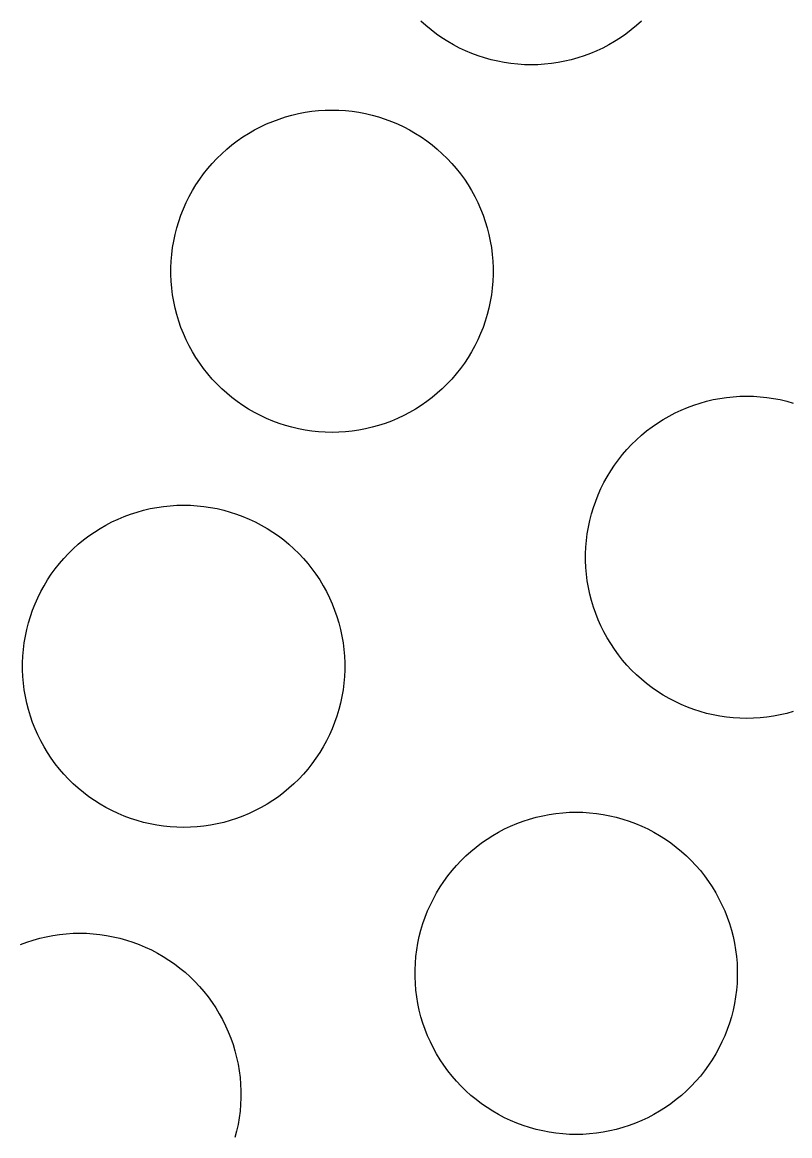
# Model space of a CAD drawing. Header units: metres. Extents: x -102 to 102, y -50 to 50.
# Drawn here: x 58.56 to 66.18, y 9.79 to 20.85 of the extents above; entities that cross this region are included whole.
import ezdxf

# ---------------------------------------------------------------- set-up
doc = ezdxf.new("R2010")
doc.units = ezdxf.units.M

msp = doc.modelspace()

# ---------------------------------------------------------------- linework, layer by layer
for p, q in [((62.5688, 20.8142), (62.519, 20.8591)), ((62.6204, 20.7715), (62.5688, 20.8142)), ((64.6597, 20.8142), (64.6081, 20.7715)), ((64.7095, 20.8591), (64.6597, 20.8142)), ((62.6738, 20.731), (62.6204, 20.7715)), ((62.7288, 20.6927), (62.6738, 20.731)), ((62.7854, 20.6568), (62.7288, 20.6927)), ((64.4997, 20.6927), (64.4431, 20.6568)), ((64.5547, 20.731), (64.4997, 20.6927)), ((64.6081, 20.7715), (64.5547, 20.731)), ((62.8435, 20.6233), (62.7854, 20.6568)), ((62.9028, 20.5923), (62.8435, 20.6233)), ((62.9635, 20.5637), (62.9028, 20.5923)), ((63.0253, 20.5378), (62.9635, 20.5637)), ((64.265, 20.5637), (64.2033, 20.5378)), ((64.3257, 20.5923), (64.265, 20.5637)), ((64.3851, 20.6233), (64.3257, 20.5923)), ((64.4431, 20.6568), (64.3851, 20.6233)), ((63.0881, 20.5144), (63.0253, 20.5378)), ((63.1518, 20.4937), (63.0881, 20.5144)), ((63.2164, 20.4757), (63.1518, 20.4937)), ((63.2816, 20.4604), (63.2164, 20.4757)), ((63.3474, 20.4478), (63.2816, 20.4604)), ((63.9469, 20.4604), (63.8811, 20.4478)), ((64.0122, 20.4757), (63.9469, 20.4604)), ((64.0767, 20.4937), (64.0122, 20.4757)), ((64.1404, 20.5144), (64.0767, 20.4937)), ((64.2033, 20.5378), (64.1404, 20.5144)), ((63.4137, 20.438), (63.3474, 20.4478)), ((63.4804, 20.431), (63.4137, 20.438)), ((63.5473, 20.4268), (63.4804, 20.431)), ((63.6143, 20.4254), (63.5473, 20.4268)), ((63.6813, 20.4268), (63.6143, 20.4254)), ((63.7481, 20.431), (63.6813, 20.4268)), ((63.8148, 20.438), (63.7481, 20.431)), ((63.8811, 20.4478), (63.8148, 20.438)), ((61.1106, 19.8874), (61.1744, 19.9082)), ((61.1744, 19.9082), (61.2389, 19.9262)), ((61.2389, 19.9262), (61.3042, 19.9415)), ((61.3042, 19.9415), (61.37, 19.954)), ((61.37, 19.954), (61.4363, 19.9638)), ((61.4363, 19.9638), (61.5029, 19.9708)), ((61.5029, 19.9708), (61.5698, 19.975)), ((61.5698, 19.975), (61.6368, 19.9764)), ((61.6368, 19.9764), (61.7038, 19.975)), ((61.7038, 19.975), (61.7707, 19.9708)), ((61.7707, 19.9708), (61.8374, 19.9638)), ((61.8374, 19.9638), (61.9037, 19.954)), ((61.9037, 19.954), (61.9695, 19.9415)), ((61.9695, 19.9415), (62.0347, 19.9262)), ((62.0347, 19.9262), (62.0993, 19.9082)), ((62.0993, 19.9082), (62.163, 19.8874)), ((60.866, 19.7785), (60.9254, 19.8096)), ((60.9254, 19.8096), (60.9861, 19.8381)), ((60.9861, 19.8381), (61.0478, 19.8641)), ((61.0478, 19.8641), (61.1106, 19.8874)), ((62.163, 19.8874), (62.2258, 19.8641)), ((62.2258, 19.8641), (62.2876, 19.8381)), ((62.2876, 19.8381), (62.3483, 19.8096)), ((62.3483, 19.8096), (62.4076, 19.7785)), ((60.6964, 19.6709), (60.7514, 19.7091)), ((60.7514, 19.7091), (60.808, 19.745)), ((60.808, 19.745), (60.866, 19.7785)), ((62.4076, 19.7785), (62.4657, 19.745)), ((62.4657, 19.745), (62.5223, 19.7091)), ((62.5223, 19.7091), (62.5773, 19.6709)), ((60.5415, 19.5428), (60.5914, 19.5876)), ((60.5914, 19.5876), (60.643, 19.6304)), ((60.643, 19.6304), (60.6964, 19.6709)), ((62.5773, 19.6709), (62.6307, 19.6304)), ((62.6307, 19.6304), (62.6823, 19.5876)), ((62.6823, 19.5876), (62.7321, 19.5428)), ((60.4478, 19.4471), (60.4937, 19.4959)), ((60.4937, 19.4959), (60.5415, 19.5428)), ((62.7321, 19.5428), (62.78, 19.4959)), ((62.78, 19.4959), (62.8259, 19.4471)), ((60.3624, 19.3438), (60.404, 19.3963)), ((60.404, 19.3963), (60.4478, 19.4471)), ((62.8259, 19.4471), (62.8697, 19.3963)), ((62.8697, 19.3963), (62.9113, 19.3438)), ((60.2859, 19.2338), (60.323, 19.2896)), ((60.323, 19.2896), (60.3624, 19.3438)), ((62.9113, 19.3438), (62.9507, 19.2896)), ((62.9507, 19.2896), (62.9878, 19.2338)), ((60.2189, 19.1177), (60.2512, 19.1764)), ((60.2512, 19.1764), (60.2859, 19.2338)), ((62.9878, 19.2338), (63.0225, 19.1764)), ((63.0225, 19.1764), (63.0548, 19.1177)), ((60.1618, 18.9965), (60.1891, 19.0577)), ((60.1891, 19.0577), (60.2189, 19.1177)), ((63.0548, 19.1177), (63.0845, 19.0577)), ((63.0845, 19.0577), (63.1118, 18.9965)), ((60.1151, 18.8709), (60.1372, 18.9342)), ((60.1372, 18.9342), (60.1618, 18.9965)), ((63.1118, 18.9965), (63.1365, 18.9342)), ((63.1365, 18.9342), (63.1585, 18.8709)), ((60.0791, 18.7418), (60.0958, 18.8067)), ((60.0958, 18.8067), (60.1151, 18.8709)), ((63.1585, 18.8709), (63.1779, 18.8067)), ((63.1779, 18.8067), (63.1945, 18.7418)), ((60.0652, 18.6763), (60.0791, 18.7418)), ((63.1945, 18.7418), (63.2085, 18.6763)), ((60.0456, 18.5437), (60.054, 18.6102)), ((60.054, 18.6102), (60.0652, 18.6763)), ((63.2085, 18.6763), (63.2197, 18.6102)), ((63.2197, 18.6102), (63.2281, 18.5437)), ((60.0372, 18.4099), (60.04, 18.4769)), ((60.04, 18.4769), (60.0456, 18.5437)), ((63.2281, 18.5437), (63.2337, 18.4769)), ((63.2337, 18.4769), (63.2365, 18.4099)), ((60.0372, 18.3429), (60.0372, 18.4099)), ((63.2365, 18.4099), (63.2365, 18.3429)), ((60.04, 18.276), (60.0372, 18.3429)), ((60.0456, 18.2092), (60.04, 18.276)), ((63.2337, 18.276), (63.2281, 18.2092)), ((63.2365, 18.3429), (63.2337, 18.276)), ((60.054, 18.1427), (60.0456, 18.2092)), ((60.0652, 18.0766), (60.054, 18.1427)), ((63.2197, 18.1427), (63.2085, 18.0766)), ((63.2281, 18.2092), (63.2197, 18.1427)), ((60.0791, 18.0111), (60.0652, 18.0766)), ((63.2085, 18.0766), (63.1945, 18.0111)), ((60.0958, 17.9462), (60.0791, 18.0111)), ((60.1151, 17.882), (60.0958, 17.9462)), ((63.1779, 17.9462), (63.1585, 17.882)), ((63.1945, 18.0111), (63.1779, 17.9462)), ((60.1372, 17.8187), (60.1151, 17.882)), ((60.1618, 17.7564), (60.1372, 17.8187)), ((63.1365, 17.8187), (63.1118, 17.7564)), ((63.1585, 17.882), (63.1365, 17.8187)), ((60.1891, 17.6952), (60.1618, 17.7564)), ((60.2189, 17.6352), (60.1891, 17.6952)), ((63.0845, 17.6952), (63.0548, 17.6352)), ((63.1118, 17.7564), (63.0845, 17.6952)), ((60.2512, 17.5764), (60.2189, 17.6352)), ((63.0548, 17.6352), (63.0225, 17.5764)), ((60.2859, 17.5191), (60.2512, 17.5764)), ((60.323, 17.4633), (60.2859, 17.5191)), ((62.9878, 17.5191), (62.9507, 17.4633)), ((63.0225, 17.5764), (62.9878, 17.5191)), ((60.3624, 17.4091), (60.323, 17.4633)), ((60.404, 17.3566), (60.3624, 17.4091)), ((60.4478, 17.3058), (60.404, 17.3566)), ((62.8697, 17.3566), (62.8259, 17.3058)), ((62.9113, 17.4091), (62.8697, 17.3566)), ((62.9507, 17.4633), (62.9113, 17.4091)), ((60.4937, 17.257), (60.4478, 17.3058)), ((60.5415, 17.2101), (60.4937, 17.257)), ((62.78, 17.257), (62.7321, 17.2101)), ((62.8259, 17.3058), (62.78, 17.257)), ((60.5914, 17.1653), (60.5415, 17.2101)), ((60.643, 17.1225), (60.5914, 17.1653)), ((62.6823, 17.1653), (62.6307, 17.1225)), ((62.7321, 17.2101), (62.6823, 17.1653)), ((65.6207, 17.1306), (65.6876, 17.1348)), ((65.6876, 17.1348), (65.7546, 17.1362)), ((65.7546, 17.1362), (65.8216, 17.1348)), ((65.8216, 17.1348), (65.8885, 17.1306)), ((60.6964, 17.082), (60.643, 17.1225)), ((60.7514, 17.0438), (60.6964, 17.082)), ((60.808, 17.0079), (60.7514, 17.0438)), ((62.5223, 17.0438), (62.4657, 17.0079)), ((62.5773, 17.082), (62.5223, 17.0438)), ((62.6307, 17.1225), (62.5773, 17.082)), ((65.1038, 16.9979), (65.1656, 17.0238)), ((65.1656, 17.0238), (65.2284, 17.0472)), ((65.2284, 17.0472), (65.2921, 17.0679)), ((65.2921, 17.0679), (65.3567, 17.0859)), ((65.3567, 17.0859), (65.4219, 17.1012)), ((65.4219, 17.1012), (65.4877, 17.1138)), ((65.4877, 17.1138), (65.554, 17.1236)), ((65.554, 17.1236), (65.6207, 17.1306)), ((65.8885, 17.1306), (65.9551, 17.1236)), ((65.9551, 17.1236), (66.0214, 17.1138)), ((66.0214, 17.1138), (66.0872, 17.1012)), ((66.0872, 17.1012), (66.1525, 17.0859)), ((66.1525, 17.0859), (66.217, 17.0679)), ((60.866, 16.9743), (60.808, 17.0079)), ((60.9254, 16.9433), (60.866, 16.9743)), ((60.9861, 16.9148), (60.9254, 16.9433)), ((61.0478, 16.8888), (60.9861, 16.9148)), ((62.2876, 16.9148), (62.2258, 16.8888)), ((62.3483, 16.9433), (62.2876, 16.9148)), ((62.4076, 16.9743), (62.3483, 16.9433)), ((62.4657, 17.0079), (62.4076, 16.9743)), ((64.9257, 16.9048), (64.9838, 16.9383)), ((64.9838, 16.9383), (65.0432, 16.9693)), ((65.0432, 16.9693), (65.1038, 16.9979)), ((61.1106, 16.8654), (61.0478, 16.8888)), ((61.1744, 16.8447), (61.1106, 16.8654)), ((61.2389, 16.8267), (61.1744, 16.8447)), ((61.3042, 16.8114), (61.2389, 16.8267)), ((61.37, 16.7988), (61.3042, 16.8114)), ((61.9695, 16.8114), (61.9037, 16.7988)), ((62.0347, 16.8267), (61.9695, 16.8114)), ((62.0993, 16.8447), (62.0347, 16.8267)), ((62.163, 16.8654), (62.0993, 16.8447)), ((62.2258, 16.8888), (62.163, 16.8654)), ((64.7607, 16.7901), (64.8141, 16.8306)), ((64.8141, 16.8306), (64.8691, 16.8689)), ((64.8691, 16.8689), (64.9257, 16.9048)), ((61.4363, 16.7891), (61.37, 16.7988)), ((61.5029, 16.7821), (61.4363, 16.7891)), ((61.5698, 16.7778), (61.5029, 16.7821)), ((61.6368, 16.7764), (61.5698, 16.7778)), ((61.7038, 16.7778), (61.6368, 16.7764)), ((61.7707, 16.7821), (61.7038, 16.7778)), ((61.8374, 16.7891), (61.7707, 16.7821)), ((61.9037, 16.7988), (61.8374, 16.7891)), ((64.6114, 16.6557), (64.6593, 16.7026)), ((64.6593, 16.7026), (64.7091, 16.7474)), ((64.7091, 16.7474), (64.7607, 16.7901)), ((64.5218, 16.5561), (64.5655, 16.6068)), ((64.5655, 16.6068), (64.6114, 16.6557)), ((64.4407, 16.4494), (64.4801, 16.5036)), ((64.4801, 16.5036), (64.5218, 16.5561)), ((64.3689, 16.3362), (64.4037, 16.3935)), ((64.4037, 16.3935), (64.4407, 16.4494)), ((64.3069, 16.2175), (64.3367, 16.2775)), ((64.3367, 16.2775), (64.3689, 16.3362)), ((64.2549, 16.0939), (64.2796, 16.1562)), ((64.2796, 16.1562), (64.3069, 16.2175)), ((59.8307, 16.019), (59.8966, 16.0316)), ((59.8966, 16.0316), (59.9629, 16.0414)), ((59.9629, 16.0414), (60.0295, 16.0484)), ((60.0295, 16.0484), (60.0964, 16.0526)), ((60.0964, 16.0526), (60.1634, 16.054)), ((60.1634, 16.054), (60.2304, 16.0526)), ((60.2304, 16.0526), (60.2973, 16.0484)), ((60.2973, 16.0484), (60.364, 16.0414)), ((60.364, 16.0414), (60.4302, 16.0316)), ((60.4302, 16.0316), (60.4961, 16.019)), ((64.2135, 15.9665), (64.2329, 16.0306)), ((64.2329, 16.0306), (64.2549, 16.0939)), ((59.5126, 15.9157), (59.5744, 15.9417)), ((59.5744, 15.9417), (59.6372, 15.965)), ((59.6372, 15.965), (59.701, 15.9857)), ((59.701, 15.9857), (59.7655, 16.0037)), ((59.7655, 16.0037), (59.8307, 16.019)), ((60.4961, 16.019), (60.5613, 16.0037)), ((60.5613, 16.0037), (60.6259, 15.9857)), ((60.6259, 15.9857), (60.6896, 15.965)), ((60.6896, 15.965), (60.7524, 15.9417)), ((60.7524, 15.9417), (60.8142, 15.9157)), ((64.1969, 15.9016), (64.2135, 15.9665)), ((59.278, 15.7867), (59.3346, 15.8226)), ((59.3346, 15.8226), (59.3926, 15.8561)), ((59.3926, 15.8561), (59.452, 15.8871)), ((59.452, 15.8871), (59.5126, 15.9157)), ((60.8142, 15.9157), (60.8748, 15.8871)), ((60.8748, 15.8871), (60.9342, 15.8561)), ((60.9342, 15.8561), (60.9923, 15.8226)), ((60.9923, 15.8226), (61.0488, 15.7867)), ((64.1717, 15.7699), (64.1829, 15.836)), ((64.1829, 15.836), (64.1969, 15.9016)), ((59.1179, 15.6652), (59.1696, 15.7079)), ((59.1696, 15.7079), (59.223, 15.7484)), ((59.223, 15.7484), (59.278, 15.7867)), ((61.0488, 15.7867), (61.1039, 15.7484)), ((61.1039, 15.7484), (61.1573, 15.7079)), ((61.1573, 15.7079), (61.2089, 15.6652)), ((64.1577, 15.6367), (64.1633, 15.7035)), ((64.1633, 15.7035), (64.1717, 15.7699)), ((59.0203, 15.5735), (59.0681, 15.6204)), ((59.0681, 15.6204), (59.1179, 15.6652)), ((61.2089, 15.6652), (61.2587, 15.6204)), ((61.2587, 15.6204), (61.3066, 15.5735)), ((64.1549, 15.5697), (64.1577, 15.6367)), ((58.9306, 15.4739), (58.9744, 15.5246)), ((58.9744, 15.5246), (59.0203, 15.5735)), ((61.3066, 15.5735), (61.3524, 15.5246)), ((61.3524, 15.5246), (61.3962, 15.4739)), ((64.1549, 15.5027), (64.1549, 15.5697)), ((64.1577, 15.4357), (64.1549, 15.5027)), ((58.8125, 15.3113), (58.8496, 15.3671)), ((58.8496, 15.3671), (58.889, 15.4214)), ((58.889, 15.4214), (58.9306, 15.4739)), ((61.3962, 15.4739), (61.4379, 15.4214)), ((61.4379, 15.4214), (61.4772, 15.3671)), ((61.4772, 15.3671), (61.5143, 15.3113)), ((64.1633, 15.369), (64.1577, 15.4357)), ((64.1717, 15.3025), (64.1633, 15.369)), ((58.7778, 15.254), (58.8125, 15.3113)), ((61.5143, 15.3113), (61.5491, 15.254)), ((64.1829, 15.2364), (64.1717, 15.3025)), ((58.7157, 15.1353), (58.7455, 15.1953)), ((58.7455, 15.1953), (58.7778, 15.254)), ((61.5491, 15.254), (61.5813, 15.1953)), ((61.5813, 15.1953), (61.6111, 15.1353)), ((64.1969, 15.1709), (64.1829, 15.2364)), ((64.2135, 15.1059), (64.1969, 15.1709)), ((58.6638, 15.0117), (58.6884, 15.074)), ((58.6884, 15.074), (58.7157, 15.1353)), ((61.6111, 15.1353), (61.6384, 15.074)), ((61.6384, 15.074), (61.6631, 15.0117)), ((64.2329, 15.0418), (64.2135, 15.1059)), ((64.2549, 14.9785), (64.2329, 15.0418)), ((58.6224, 14.8843), (58.6417, 14.9484)), ((58.6417, 14.9484), (58.6638, 15.0117)), ((61.6631, 15.0117), (61.6851, 14.9484)), ((61.6851, 14.9484), (61.7045, 14.8843)), ((64.2796, 14.9162), (64.2549, 14.9785)), ((58.5918, 14.7538), (58.6057, 14.8194)), ((58.6057, 14.8194), (58.6224, 14.8843)), ((61.7045, 14.8843), (61.7211, 14.8194)), ((61.7211, 14.8194), (61.7351, 14.7538)), ((64.3069, 14.855), (64.2796, 14.9162)), ((64.3367, 14.7949), (64.3069, 14.855)), ((58.5806, 14.6877), (58.5918, 14.7538)), ((61.7351, 14.7538), (61.7462, 14.6877)), ((64.3689, 14.7362), (64.3367, 14.7949)), ((64.4037, 14.6789), (64.3689, 14.7362)), ((58.5666, 14.5545), (58.5722, 14.6212)), ((58.5722, 14.6212), (58.5806, 14.6877)), ((61.7462, 14.6877), (61.7547, 14.6212)), ((61.7547, 14.6212), (61.7603, 14.5545)), ((64.4407, 14.6231), (64.4037, 14.6789)), ((64.4801, 14.5688), (64.4407, 14.6231)), ((58.5638, 14.4875), (58.5666, 14.5545)), ((58.5638, 14.4205), (58.5638, 14.4875)), ((61.7603, 14.5545), (61.7631, 14.4875)), ((61.7631, 14.4875), (61.7631, 14.4205)), ((64.5218, 14.5163), (64.4801, 14.5688)), ((64.5655, 14.4656), (64.5218, 14.5163)), ((58.5666, 14.3535), (58.5638, 14.4205)), ((61.7631, 14.4205), (61.7603, 14.3535)), ((64.6114, 14.4167), (64.5655, 14.4656)), ((64.6593, 14.3699), (64.6114, 14.4167)), ((58.5722, 14.2868), (58.5666, 14.3535)), ((58.5806, 14.2203), (58.5722, 14.2868)), ((61.7547, 14.2868), (61.7462, 14.2203)), ((61.7603, 14.3535), (61.7547, 14.2868)), ((64.7091, 14.325), (64.6593, 14.3699)), ((64.7607, 14.2823), (64.7091, 14.325)), ((64.8141, 14.2418), (64.7607, 14.2823)), ((58.5918, 14.1542), (58.5806, 14.2203)), ((58.6057, 14.0886), (58.5918, 14.1542)), ((61.7351, 14.1542), (61.7211, 14.0886)), ((61.7462, 14.2203), (61.7351, 14.1542)), ((64.8691, 14.2035), (64.8141, 14.2418)), ((64.9257, 14.1676), (64.8691, 14.2035)), ((64.9838, 14.1341), (64.9257, 14.1676)), ((58.6224, 14.0237), (58.6057, 14.0886)), ((61.7211, 14.0886), (61.7045, 14.0237)), ((65.0432, 14.1031), (64.9838, 14.1341)), ((65.1038, 14.0745), (65.0432, 14.1031)), ((65.1656, 14.0486), (65.1038, 14.0745)), ((65.2284, 14.0252), (65.1656, 14.0486)), ((58.6417, 13.9596), (58.6224, 14.0237)), ((58.6638, 13.8963), (58.6417, 13.9596)), ((61.6851, 13.9596), (61.6631, 13.8963)), ((61.7045, 14.0237), (61.6851, 13.9596)), ((65.2921, 14.0045), (65.2284, 14.0252)), ((65.3567, 13.9865), (65.2921, 14.0045)), ((65.4219, 13.9712), (65.3567, 13.9865)), ((65.4877, 13.9586), (65.4219, 13.9712)), ((65.554, 13.9488), (65.4877, 13.9586)), ((65.6207, 13.9418), (65.554, 13.9488)), ((65.6876, 13.9376), (65.6207, 13.9418)), ((65.7546, 13.9362), (65.6876, 13.9376)), ((65.8216, 13.9376), (65.7546, 13.9362)), ((65.8885, 13.9418), (65.8216, 13.9376)), ((65.9551, 13.9488), (65.8885, 13.9418)), ((66.0214, 13.9586), (65.9551, 13.9488)), ((66.0872, 13.9712), (66.0214, 13.9586)), ((66.1525, 13.9865), (66.0872, 13.9712)), ((66.217, 14.0045), (66.1525, 13.9865)), ((58.6884, 13.834), (58.6638, 13.8963)), ((58.7157, 13.7728), (58.6884, 13.834)), ((61.6384, 13.834), (61.6111, 13.7728)), ((61.6631, 13.8963), (61.6384, 13.834)), ((58.7455, 13.7127), (58.7157, 13.7728)), ((58.7778, 13.654), (58.7455, 13.7127)), ((61.5813, 13.7127), (61.5491, 13.654)), ((61.6111, 13.7728), (61.5813, 13.7127)), ((58.8125, 13.5967), (58.7778, 13.654)), ((61.5491, 13.654), (61.5143, 13.5967)), ((58.8496, 13.5409), (58.8125, 13.5967)), ((58.889, 13.4866), (58.8496, 13.5409)), ((58.9306, 13.4341), (58.889, 13.4866)), ((61.4379, 13.4866), (61.3962, 13.4341)), ((61.4772, 13.5409), (61.4379, 13.4866)), ((61.5143, 13.5967), (61.4772, 13.5409)), ((58.9744, 13.3834), (58.9306, 13.4341)), ((59.0203, 13.3345), (58.9744, 13.3834)), ((61.3524, 13.3834), (61.3066, 13.3345)), ((61.3962, 13.4341), (61.3524, 13.3834)), ((59.0681, 13.2877), (59.0203, 13.3345)), ((59.1179, 13.2428), (59.0681, 13.2877)), ((61.2587, 13.2877), (61.2089, 13.2428)), ((61.3066, 13.3345), (61.2587, 13.2877)), ((59.1696, 13.2001), (59.1179, 13.2428)), ((59.223, 13.1596), (59.1696, 13.2001)), ((59.278, 13.1213), (59.223, 13.1596)), ((61.1039, 13.1596), (61.0488, 13.1213)), ((61.1573, 13.2001), (61.1039, 13.1596)), ((61.2089, 13.2428), (61.1573, 13.2001)), ((59.3346, 13.0854), (59.278, 13.1213)), ((59.3926, 13.0519), (59.3346, 13.0854)), ((59.452, 13.0209), (59.3926, 13.0519)), ((60.9342, 13.0519), (60.8748, 13.0209)), ((60.9923, 13.0854), (60.9342, 13.0519)), ((61.0488, 13.1213), (60.9923, 13.0854)), ((59.5126, 12.9923), (59.452, 13.0209)), ((59.5744, 12.9664), (59.5126, 12.9923)), ((59.6372, 12.943), (59.5744, 12.9664)), ((59.701, 12.9223), (59.6372, 12.943)), ((60.6896, 12.943), (60.6259, 12.9223)), ((60.7524, 12.9664), (60.6896, 12.943)), ((60.8142, 12.9923), (60.7524, 12.9664)), ((60.8748, 13.0209), (60.8142, 12.9923)), ((63.5349, 12.9166), (63.5987, 12.9374)), ((63.5987, 12.9374), (63.6632, 12.9554)), ((63.6632, 12.9554), (63.7285, 12.9707)), ((63.7285, 12.9707), (63.7943, 12.9832)), ((63.7943, 12.9832), (63.8606, 12.993)), ((63.8606, 12.993), (63.9272, 13)), ((63.9272, 13), (63.9941, 13.0042)), ((63.9941, 13.0042), (64.0611, 13.0056)), ((64.0611, 13.0056), (64.1281, 13.0042)), ((64.1281, 13.0042), (64.195, 13)), ((64.195, 13), (64.2617, 12.993)), ((64.2617, 12.993), (64.328, 12.9832)), ((64.328, 12.9832), (64.3938, 12.9707)), ((64.3938, 12.9707), (64.459, 12.9554)), ((64.459, 12.9554), (64.5236, 12.9374)), ((64.5236, 12.9374), (64.5873, 12.9166)), ((59.7655, 12.9043), (59.701, 12.9223)), ((59.8307, 12.889), (59.7655, 12.9043)), ((59.8966, 12.8764), (59.8307, 12.889)), ((59.9629, 12.8666), (59.8966, 12.8764)), ((60.0295, 12.8596), (59.9629, 12.8666)), ((60.0964, 12.8554), (60.0295, 12.8596)), ((60.1634, 12.854), (60.0964, 12.8554)), ((60.2304, 12.8554), (60.1634, 12.854)), ((60.2973, 12.8596), (60.2304, 12.8554)), ((60.364, 12.8666), (60.2973, 12.8596)), ((60.4302, 12.8764), (60.364, 12.8666)), ((60.4961, 12.889), (60.4302, 12.8764)), ((60.5613, 12.9043), (60.4961, 12.889)), ((60.6259, 12.9223), (60.5613, 12.9043)), ((63.2903, 12.8077), (63.3497, 12.8388)), ((63.3497, 12.8388), (63.4104, 12.8673)), ((63.4104, 12.8673), (63.4721, 12.8933)), ((63.4721, 12.8933), (63.5349, 12.9166)), ((64.5873, 12.9166), (64.6501, 12.8933)), ((64.6501, 12.8933), (64.7119, 12.8673)), ((64.7119, 12.8673), (64.7726, 12.8388)), ((64.7726, 12.8388), (64.8319, 12.8077)), ((63.1207, 12.7001), (63.1757, 12.7383)), ((63.1757, 12.7383), (63.2323, 12.7742)), ((63.2323, 12.7742), (63.2903, 12.8077)), ((64.8319, 12.8077), (64.89, 12.7742)), ((64.89, 12.7742), (64.9466, 12.7383)), ((64.9466, 12.7383), (65.0016, 12.7001)), ((62.9659, 12.572), (63.0157, 12.6168)), ((63.0157, 12.6168), (63.0673, 12.6596)), ((63.0673, 12.6596), (63.1207, 12.7001)), ((65.0016, 12.7001), (65.055, 12.6596)), ((65.055, 12.6596), (65.1066, 12.6168)), ((65.1066, 12.6168), (65.1564, 12.572)), ((62.8721, 12.4763), (62.918, 12.5251)), ((62.918, 12.5251), (62.9659, 12.572)), ((65.1564, 12.572), (65.2043, 12.5251)), ((65.2043, 12.5251), (65.2502, 12.4763)), ((62.7867, 12.373), (62.8283, 12.4255)), ((62.8283, 12.4255), (62.8721, 12.4763)), ((65.2502, 12.4763), (65.294, 12.4255)), ((65.294, 12.4255), (65.3356, 12.373)), ((62.7102, 12.263), (62.7473, 12.3188)), ((62.7473, 12.3188), (62.7867, 12.373)), ((65.3356, 12.373), (65.375, 12.3188)), ((65.375, 12.3188), (65.4121, 12.263)), ((62.6432, 12.1469), (62.6755, 12.2056)), ((62.6755, 12.2056), (62.7102, 12.263)), ((65.4121, 12.263), (65.4468, 12.2056)), ((65.4468, 12.2056), (65.4791, 12.1469)), ((62.5862, 12.0257), (62.6134, 12.0869)), ((62.6134, 12.0869), (62.6432, 12.1469)), ((65.4791, 12.1469), (65.5089, 12.0869)), ((65.5089, 12.0869), (65.5361, 12.0257)), ((62.5394, 11.9001), (62.5615, 11.9634)), ((62.5615, 11.9634), (62.5862, 12.0257)), ((65.5361, 12.0257), (65.5608, 11.9634)), ((65.5608, 11.9634), (65.5828, 11.9001)), ((62.5034, 11.771), (62.5201, 11.8359)), ((62.5201, 11.8359), (62.5394, 11.9001)), ((65.5828, 11.9001), (65.6022, 11.8359)), ((65.6022, 11.8359), (65.6189, 11.771)), ((58.6059, 11.7157), (58.6697, 11.7364)), ((58.6697, 11.7364), (58.7342, 11.7544)), ((58.7342, 11.7544), (58.7995, 11.7697)), ((58.7995, 11.7697), (58.8653, 11.7823)), ((58.8653, 11.7823), (58.9316, 11.7921)), ((58.9316, 11.7921), (58.9982, 11.7991)), ((58.9982, 11.7991), (59.0651, 11.8033)), ((59.0651, 11.8033), (59.1321, 11.8047)), ((59.1321, 11.8047), (59.1991, 11.8033)), ((59.1991, 11.8033), (59.266, 11.7991)), ((59.266, 11.7991), (59.3327, 11.7921)), ((59.3327, 11.7921), (59.3989, 11.7823)), ((59.3989, 11.7823), (59.4648, 11.7697)), ((59.4648, 11.7697), (59.53, 11.7544)), ((59.53, 11.7544), (59.5946, 11.7364)), ((59.5946, 11.7364), (59.6583, 11.7157)), ((62.4895, 11.7055), (62.5034, 11.771)), ((65.6189, 11.771), (65.6328, 11.7055)), ((58.5431, 11.6923), (58.6059, 11.7157)), ((59.6583, 11.7157), (59.7211, 11.6923)), ((59.7211, 11.6923), (59.7829, 11.6663)), ((59.7829, 11.6663), (59.8435, 11.6378)), ((59.8435, 11.6378), (59.9029, 11.6068)), ((62.4699, 11.5729), (62.4783, 11.6394)), ((62.4783, 11.6394), (62.4895, 11.7055)), ((65.6328, 11.7055), (65.644, 11.6394)), ((65.644, 11.6394), (65.6524, 11.5729)), ((59.9029, 11.6068), (59.961, 11.5732)), ((59.961, 11.5732), (60.0175, 11.5373)), ((60.0175, 11.5373), (60.0726, 11.4991)), ((60.0726, 11.4991), (60.1259, 11.4586)), ((62.4615, 11.4391), (62.4643, 11.5061)), ((62.4643, 11.5061), (62.4699, 11.5729)), ((65.6524, 11.5729), (65.658, 11.5061)), ((65.658, 11.5061), (65.6608, 11.4391)), ((60.1259, 11.4586), (60.1776, 11.4158)), ((60.1776, 11.4158), (60.2274, 11.371)), ((62.4615, 11.3721), (62.4615, 11.4391)), ((65.6608, 11.4391), (65.6608, 11.3721)), ((60.2274, 11.371), (60.2753, 11.3241)), ((60.2753, 11.3241), (60.3212, 11.2753)), ((62.4643, 11.3052), (62.4615, 11.3721)), ((62.4699, 11.2384), (62.4643, 11.3052)), ((65.658, 11.3052), (65.6524, 11.2384)), ((65.6608, 11.3721), (65.658, 11.3052)), ((60.3212, 11.2753), (60.3649, 11.2245)), ((60.3649, 11.2245), (60.4066, 11.172)), ((60.4066, 11.172), (60.446, 11.1178)), ((62.4783, 11.1719), (62.4699, 11.2384)), ((62.4895, 11.1058), (62.4783, 11.1719)), ((65.644, 11.1719), (65.6328, 11.1058)), ((65.6524, 11.2384), (65.644, 11.1719)), ((60.446, 11.1178), (60.483, 11.062)), ((60.483, 11.062), (60.5178, 11.0047)), ((62.5034, 11.0403), (62.4895, 11.1058)), ((65.6328, 11.1058), (65.6189, 11.0403)), ((60.5178, 11.0047), (60.55, 10.9459)), ((60.55, 10.9459), (60.5798, 10.8859)), ((62.5201, 10.9754), (62.5034, 11.0403)), ((62.5394, 10.9112), (62.5201, 10.9754)), ((65.6022, 10.9754), (65.5828, 10.9112)), ((65.6189, 11.0403), (65.6022, 10.9754)), ((60.5798, 10.8859), (60.6071, 10.8247)), ((62.5615, 10.8479), (62.5394, 10.9112)), ((62.5862, 10.7856), (62.5615, 10.8479)), ((65.5608, 10.8479), (65.5361, 10.7856)), ((65.5828, 10.9112), (65.5608, 10.8479)), ((60.6071, 10.8247), (60.6318, 10.7624)), ((60.6318, 10.7624), (60.6538, 10.6991)), ((62.6134, 10.7244), (62.5862, 10.7856)), ((62.6432, 10.6644), (62.6134, 10.7244)), ((65.5089, 10.7244), (65.4791, 10.6644)), ((65.5361, 10.7856), (65.5089, 10.7244)), ((60.6538, 10.6991), (60.6732, 10.6349)), ((60.6732, 10.6349), (60.6898, 10.57)), ((62.6755, 10.6057), (62.6432, 10.6644)), ((65.4791, 10.6644), (65.4468, 10.6057)), ((60.6898, 10.57), (60.7038, 10.5045)), ((60.7038, 10.5045), (60.715, 10.4384)), ((62.7102, 10.5483), (62.6755, 10.6057)), ((62.7473, 10.4925), (62.7102, 10.5483)), ((65.4121, 10.5483), (65.375, 10.4925)), ((65.4468, 10.6057), (65.4121, 10.5483)), ((60.715, 10.4384), (60.7234, 10.3719)), ((62.7867, 10.4383), (62.7473, 10.4925)), ((62.8283, 10.3858), (62.7867, 10.4383)), ((65.3356, 10.4383), (65.294, 10.3858)), ((65.375, 10.4925), (65.3356, 10.4383)), ((60.7234, 10.3719), (60.729, 10.3051)), ((60.729, 10.3051), (60.7318, 10.2382)), ((62.8721, 10.335), (62.8283, 10.3858)), ((62.918, 10.2862), (62.8721, 10.335)), ((62.9659, 10.2393), (62.918, 10.2862)), ((65.2043, 10.2862), (65.1564, 10.2393)), ((65.2502, 10.335), (65.2043, 10.2862)), ((65.294, 10.3858), (65.2502, 10.335)), ((60.7318, 10.1712), (60.729, 10.1042)), ((60.7318, 10.2382), (60.7318, 10.1712)), ((63.0157, 10.1945), (62.9659, 10.2393)), ((63.0673, 10.1517), (63.0157, 10.1945)), ((65.1066, 10.1945), (65.055, 10.1517)), ((65.1564, 10.2393), (65.1066, 10.1945)), ((60.729, 10.1042), (60.7234, 10.0374)), ((63.1207, 10.1112), (63.0673, 10.1517)), ((63.1757, 10.073), (63.1207, 10.1112)), ((63.2323, 10.0371), (63.1757, 10.073)), ((64.9466, 10.073), (64.89, 10.0371)), ((65.0016, 10.1112), (64.9466, 10.073)), ((65.055, 10.1517), (65.0016, 10.1112)), ((60.715, 9.97093), (60.7038, 9.90485)), ((60.7234, 10.0374), (60.715, 9.97093)), ((63.2903, 10.0036), (63.2323, 10.0371)), ((63.3497, 9.9725), (63.2903, 10.0036)), ((63.4104, 9.94397), (63.3497, 9.9725)), ((64.7726, 9.9725), (64.7119, 9.94397)), ((64.8319, 10.0036), (64.7726, 9.9725)), ((64.89, 10.0371), (64.8319, 10.0036)), ((60.6898, 9.83929), (60.6732, 9.7744)), ((60.7038, 9.90485), (60.6898, 9.83929)), ((63.4721, 9.918), (63.4104, 9.94397)), ((63.5349, 9.89464), (63.4721, 9.918)), ((63.5987, 9.87393), (63.5349, 9.89464)), ((63.6632, 9.85591), (63.5987, 9.87393)), ((63.7285, 9.84061), (63.6632, 9.85591)), ((63.7943, 9.82805), (63.7285, 9.84061)), ((64.3938, 9.84061), (64.328, 9.82805)), ((64.459, 9.85591), (64.3938, 9.84061)), ((64.5236, 9.87393), (64.459, 9.85591)), ((64.5873, 9.89464), (64.5236, 9.87393)), ((64.6501, 9.918), (64.5873, 9.89464)), ((64.7119, 9.94397), (64.6501, 9.918)), ((63.8606, 9.81827), (63.7943, 9.82805)), ((63.9272, 9.81126), (63.8606, 9.81827)), ((63.9941, 9.80705), (63.9272, 9.81126)), ((64.0611, 9.80565), (63.9941, 9.80705)), ((64.1281, 9.80705), (64.0611, 9.80565)), ((64.195, 9.81126), (64.1281, 9.80705)), ((64.2617, 9.81827), (64.195, 9.81126)), ((64.328, 9.82805), (64.2617, 9.81827))]:
    msp.add_line(p, q)

doc.saveas('drawing.dxf')
